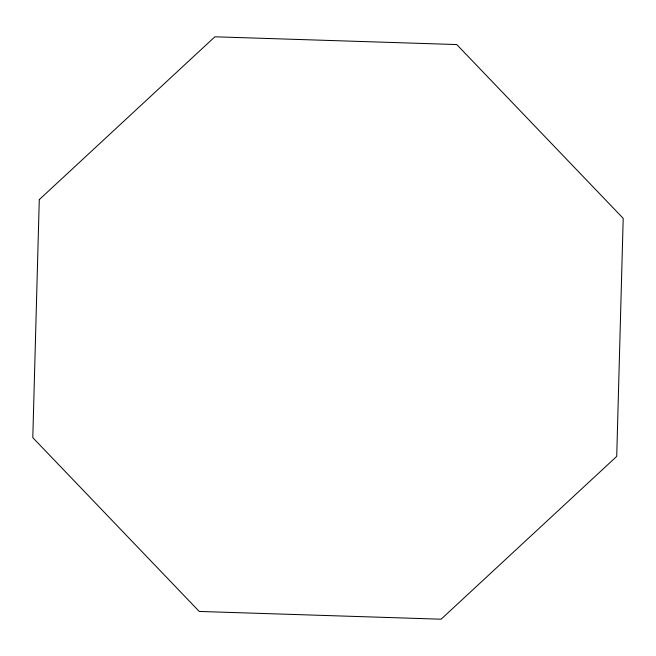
<?xml version="1.0" encoding="UTF-8"?>
<svg xmlns="http://www.w3.org/2000/svg" width="656" height="656" viewBox="0 0 656 656"><rect width="100%" height="100%" fill="white"/><g stroke="black" fill="none" stroke-linecap="round" stroke-linejoin="round"><path stroke-width="0.98" d="M39.278 199.613L32.8 437.642L199.244 611.441L441.111 619.207L616.722 456.387L623.2 218.358L456.756 44.559L214.889 36.793L39.278 199.613"/></g></svg>
